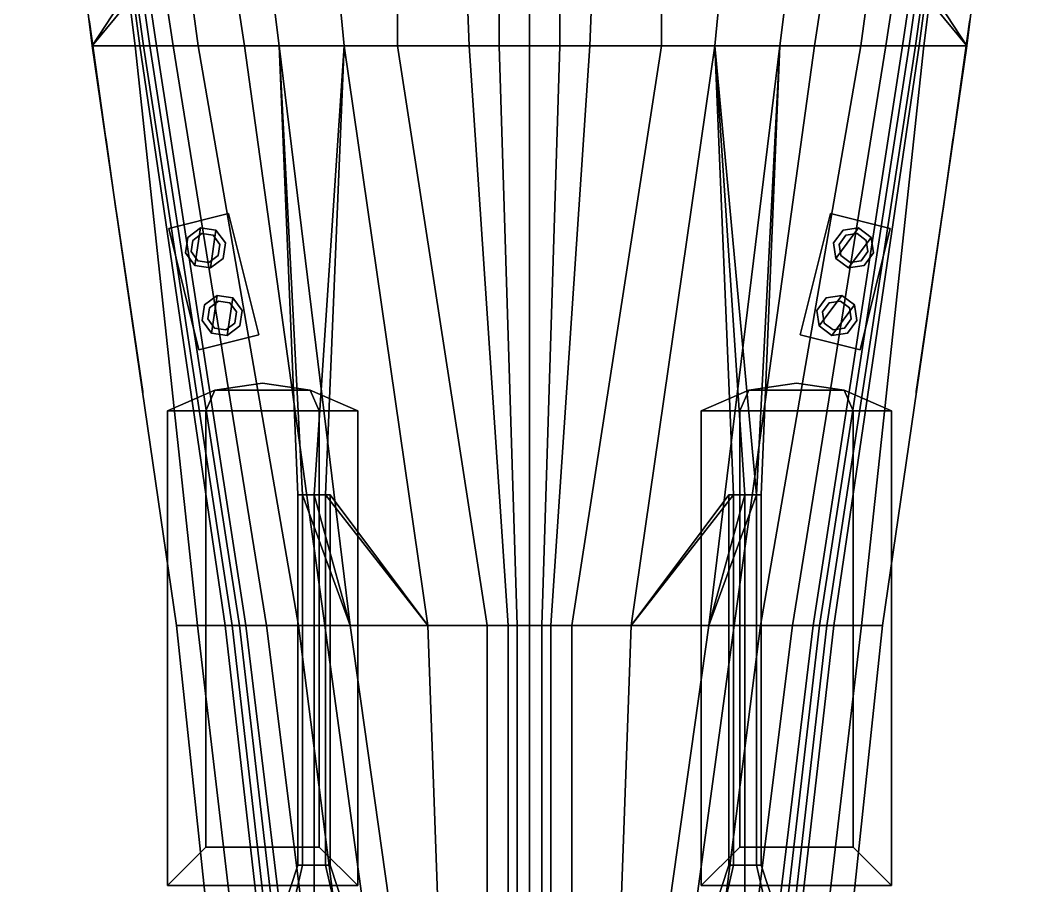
# Model space of a CAD drawing. Header units: millimetres. Extents: x -12 to 12, y -117 to 93.
# Drawn here: x -7.91 to 7.91, y -74.93 to -61.48 of the extents above; entities that cross this region are included whole.
import ezdxf

# ---------------------------------------------------------------- set-up
doc = ezdxf.new("R2010")
doc.units = ezdxf.units.MM
doc.header["$MEASUREMENT"] = 0
for name, color, linetype in [('railings', 6, 'Continuous'), ('supersctucture', 3, 'Continuous'), ('turret', 2, 'Continuous')]:
    doc.layers.add(name, color=color, linetype=linetype)

msp = doc.modelspace()

# ---------------------------------------------------------------- linework, layer by layer
for points in [[(-7.915, -52.89, 4.1), (-7.26, -52.89, 1.34), (-6.13, -61.88, 1.34), (-6.8, -61.88, 4.1)], [(-7.26, -52.89, 0.95), (-7.25, -52.89, 0.7), (-6, -61.88, 0.7), (-6.06, -61.88, 0.95)], [(-7.26, -52.89, 1.34), (-7.26, -52.89, 0.95), (-6.06, -61.88, 0.95), (-6.13, -61.88, 1.34)], [(-7.25, -52.89, 0.7), (-7.19, -52.89, 0.39), (-5.9, -61.88, 0.39), (-6, -61.88, 0.7)], [(-7.19, -52.89, 0.39), (-7.14, -52.89, 0.14), (-5.8, -61.88, 0.14), (-5.9, -61.88, 0.39)], [(-7.14, -52.89, 0.14), (-6.91, -52.89, -0.54), (-5.54, -61.88, -0.54), (-5.8, -61.88, 0.14)], [(-6.91, -52.89, -0.54), (-6.37, -52.89, -1.9), (-5.15, -61.88, -1.38), (-5.54, -61.88, -0.54)], [(-6.37, -52.89, -1.9), (-5.81, -52.89, -2.84), (-4.43, -61.88, -2.53), (-5.15, -61.88, -1.38)], [(-5.81, -52.89, -2.84), (-5.02, -52.89, -3.74), (-3.89, -61.88, -3.21), (-4.43, -61.88, -2.53)], [(-5.02, -52.89, -3.74), (-3.75, -52.89, -5.6), (-2.88, -61.88, -4.04), (-3.89, -61.88, -3.21)], [(-3.75, -52.89, -5.6), (-2.05, -52.89, -5.68), (-2.05, -61.88, -4.46), (-2.88, -61.88, -4.04)], [(-2.05, -52.89, -5.68), (-1.29, -52.89, -6.05), (-0.94, -61.88, -5.42), (-2.05, -61.88, -4.46)], [(-1.29, -52.89, -6.05), (-0.47, -52.89, -6.68), (-0.47, -61.88, -6.06), (-0.94, -61.88, -5.42)], [(0, -61.88, -7.11), (-0.47, -61.88, -6.06), (-0.47, -52.89, -6.68), (0, -52.89, -7.11)], [(0, -52.89, -7.11), (0.47, -52.89, -6.68), (0.47, -61.88, -6.06), (0, -61.88, -7.11)], [(0.94, -61.88, -5.42), (0.47, -61.88, -6.06), (0.47, -52.89, -6.68), (1.29, -52.89, -6.05)], [(2.05, -61.88, -4.46), (0.94, -61.88, -5.42), (1.29, -52.89, -6.05), (2.05, -52.89, -5.68)], [(2.88, -61.88, -4.04), (2.05, -61.88, -4.46), (2.05, -52.89, -5.68), (3.75, -52.89, -5.6)], [(3.89, -61.88, -3.21), (2.88, -61.88, -4.04), (3.75, -52.89, -5.6), (5.02, -52.89, -3.74)], [(4.43, -61.88, -2.53), (3.89, -61.88, -3.21), (5.02, -52.89, -3.74), (5.81, -52.89, -2.84)], [(5.15, -61.88, -1.38), (4.43, -61.88, -2.53), (5.81, -52.89, -2.84), (6.37, -52.89, -1.9)], [(5.54, -61.88, -0.54), (5.15, -61.88, -1.38), (6.37, -52.89, -1.9), (6.91, -52.89, -0.54)], [(5.8, -61.88, 0.14), (5.54, -61.88, -0.54), (6.91, -52.89, -0.54), (7.14, -52.89, 0.14)], [(5.9, -61.88, 0.39), (5.8, -61.88, 0.14), (7.14, -52.89, 0.14), (7.19, -52.89, 0.39)], [(6, -61.88, 0.7), (5.9, -61.88, 0.39), (7.19, -52.89, 0.39), (7.25, -52.89, 0.7)], [(6.06, -61.88, 0.95), (6, -61.88, 0.7), (7.25, -52.89, 0.7), (7.26, -52.89, 0.95)], [(6.13, -61.88, 1.34), (6.06, -61.88, 0.95), (7.26, -52.89, 0.95), (7.26, -52.89, 1.34)], [(6.8, -61.88, 4.1), (6.13, -61.88, 1.34), (7.26, -52.89, 1.34), (7.915, -52.89, 4.1)], [(-6.8, -61.88, 4.1), (-6.13, -61.88, 1.34), (-5.16, -70.89, 2.25), (-5.49, -70.89, 4.2)], [(-6.13, -61.88, 1.34), (-6.06, -61.88, 0.95), (-4.73, -70.89, 0.95), (-5.16, -70.89, 2.25)], [(-6.06, -61.88, 0.95), (-6, -61.88, 0.7), (-4.62, -70.89, 0.7), (-4.73, -70.89, 0.95)], [(-6, -61.88, 0.7), (-5.9, -61.88, 0.39), (-4.51, -70.89, 0.39), (-4.62, -70.89, 0.7)], [(-5.9, -61.88, 0.39), (-5.8, -61.88, 0.14), (-4.41, -70.89, 0.14), (-4.51, -70.89, 0.39)], [(-5.8, -61.88, 0.14), (-5.54, -61.88, -0.54), (-4.09, -70.89, -0.54), (-4.41, -70.89, 0.14)], [(-5.54, -61.88, -0.54), (-5.15, -61.88, -1.38), (-3.59, -70.89, -1.38), (-4.09, -70.89, -0.54)], [(-5.15, -61.88, -1.38), (-4.43, -61.88, -2.53), (-3.18, -70.89, -2.03), (-3.59, -70.89, -1.38)], [(-4.43, -61.88, -2.53), (-3.89, -61.88, -3.21), (-2.79, -70.89, -2.5), (-3.18, -70.89, -2.03)], [(-3.89, -61.88, -3.21), (-3.527, -68.86, -3.38), (-2.79, -70.89, -2.5)], [(-3.89, -61.88, -3.21), (-3.6, -68.86, -3.56), (-3.527, -68.86, -3.38)], [(-3.89, -61.88, -3.21), (-3.527, -68.86, -3.74), (-3.6, -68.86, -3.56)], [(-3.89, -61.88, -3.21), (-2.88, -61.88, -4.04), (-3.35, -68.86, -3.81), (-3.527, -68.86, -3.74)], [(-2.88, -61.88, -4.04), (-3.173, -68.86, -3.74), (-3.35, -68.86, -3.81)], [(-2.88, -61.88, -4.04), (-2.88, -61.88, -4.04), (-1.58, -70.89, -3.68), (-3.173, -68.86, -3.74)], [(-2.88, -61.88, -4.04), (-2.05, -61.88, -4.46), (-0.66, -70.89, -4.24), (-1.58, -70.89, -3.68)], [(-2.05, -61.88, -4.46), (-0.94, -61.88, -5.42), (-0.33, -70.89, -4.6), (-0.66, -70.89, -4.24)], [(-0.94, -61.88, -5.42), (-0.47, -61.88, -6.06), (-0.19, -70.89, -5.23), (-0.33, -70.89, -4.6)], [(0, -70.89, -7.11), (-0.19, -70.89, -5.23), (-0.47, -61.88, -6.06), (0, -61.88, -7.11)], [(0, -61.88, -7.11), (0.47, -61.88, -6.06), (0.19, -70.89, -5.23), (0, -70.89, -7.11)], [(0.33, -70.89, -4.6), (0.19, -70.89, -5.23), (0.47, -61.88, -6.06), (0.94, -61.88, -5.42)], [(0.66, -70.89, -4.24), (0.33, -70.89, -4.6), (0.94, -61.88, -5.42), (2.05, -61.88, -4.46)], [(1.58, -70.89, -3.68), (0.66, -70.89, -4.24), (2.05, -61.88, -4.46), (2.88, -61.88, -4.04)], [(3.173, -68.86, -3.74), (1.58, -70.89, -3.68), (2.88, -61.88, -4.04)], [(3.18, -70.89, -2.03), (2.79, -70.89, -2.5), (3.89, -61.88, -3.21), (4.43, -61.88, -2.53)], [(2.79, -70.89, -2.5), (3.527, -68.86, -3.38), (3.89, -61.88, -3.21)], [(3.6, -68.86, -3.56), (3.527, -68.86, -3.74), (2.88, -61.88, -4.04), (3.89, -61.88, -3.21)], [(3.527, -68.86, -3.74), (3.35, -68.86, -3.81), (2.88, -61.88, -4.04)], [(3.35, -68.86, -3.81), (3.173, -68.86, -3.74), (2.88, -61.88, -4.04)], [(3.59, -70.89, -1.38), (3.18, -70.89, -2.03), (4.43, -61.88, -2.53), (5.15, -61.88, -1.38)], [(3.527, -68.86, -3.38), (3.6, -68.86, -3.56), (3.89, -61.88, -3.21)], [(4.09, -70.89, -0.54), (3.59, -70.89, -1.38), (5.15, -61.88, -1.38), (5.54, -61.88, -0.54)], [(4.41, -70.89, 0.14), (4.09, -70.89, -0.54), (5.54, -61.88, -0.54), (5.8, -61.88, 0.14)], [(4.51, -70.89, 0.39), (4.41, -70.89, 0.14), (5.8, -61.88, 0.14), (5.9, -61.88, 0.39)], [(4.62, -70.89, 0.7), (4.51, -70.89, 0.39), (5.9, -61.88, 0.39), (6, -61.88, 0.7)], [(4.73, -70.89, 0.95), (4.62, -70.89, 0.7), (6, -61.88, 0.7), (6.06, -61.88, 0.95)], [(5.16, -70.89, 2.25), (4.73, -70.89, 0.95), (6.06, -61.88, 0.95), (6.13, -61.88, 1.34)], [(5.49, -70.89, 4.2), (5.16, -70.89, 2.25), (6.13, -61.88, 1.34), (6.8, -61.88, 4.1)], [(-4.208, -66.371, 4.25), (-4.677, -64.488, 4.25), (-5.608, -64.72, 4.25), (-5.139, -66.603, 4.25)], [(-4.677, -64.488, 4.25), (-4.677, -64.488, 4.15), (-5.608, -64.72, 4.15), (-5.608, -64.72, 4.25)], [(-4.208, -66.371, 4.15), (-4.677, -64.488, 4.15), (-4.677, -64.488, 4.25), (-4.208, -66.371, 4.25)], [(5.139, -66.603, 4.25), (5.608, -64.72, 4.25), (4.677, -64.488, 4.25), (4.208, -66.371, 4.25)], [(4.677, -64.488, 4.25), (4.677, -64.488, 4.15), (4.208, -66.371, 4.15), (4.208, -66.371, 4.25)], [(5.608, -64.72, 4.25), (5.608, -64.72, 4.15), (4.677, -64.488, 4.15), (4.677, -64.488, 4.25)], [(-5.608, -64.72, 4.25), (-5.608, -64.72, 4.15), (-5.139, -66.603, 4.15), (-5.139, -66.603, 4.25)], [(-5.313, -64.857, 4.83), (-5.349, -65.099, 4.83), (-5.204, -65.296, 4.83), (-5.116, -64.711, 4.83)], [(-5.116, -64.711, 4.73), (-5.313, -64.857, 4.73), (-5.313, -64.857, 4.83), (-5.116, -64.711, 4.83)], [(-5.116, -64.711, 4.83), (-5.204, -65.296, 4.83), (-4.961, -65.332, 4.83), (-4.874, -64.747, 4.83)], [(-4.874, -64.747, 4.73), (-5.116, -64.711, 4.73), (-5.116, -64.711, 4.83), (-4.874, -64.747, 4.83)], [(4.874, -64.747, 4.83), (4.728, -64.944, 4.83), (4.764, -65.186, 4.83), (5.116, -64.711, 4.83)], [(5.116, -64.711, 4.83), (4.764, -65.186, 4.83), (4.961, -65.332, 4.83), (5.313, -64.857, 4.83)], [(5.116, -64.711, 4.73), (4.874, -64.747, 4.73), (4.874, -64.747, 4.83), (5.116, -64.711, 4.83)], [(5.313, -64.857, 4.73), (5.116, -64.711, 4.73), (5.116, -64.711, 4.83), (5.313, -64.857, 4.83)], [(5.139, -66.603, 4.15), (5.608, -64.72, 4.15), (5.608, -64.72, 4.25), (5.139, -66.603, 4.25)], [(-5.313, -64.857, 4.73), (-5.349, -65.099, 4.73), (-5.349, -65.099, 4.83), (-5.313, -64.857, 4.83)], [(-5.094, -64.798, 4.25), (-5.236, -64.903, 4.25), (-5.236, -64.903, 4.73), (-5.094, -64.798, 4.73)], [(-4.92, -64.824, 4.25), (-5.094, -64.798, 4.25), (-5.094, -64.798, 4.73), (-4.92, -64.824, 4.73)], [(-4.874, -64.747, 4.83), (-4.961, -65.332, 4.83), (-4.764, -65.186, 4.83), (-4.728, -64.944, 4.83)], [(-4.816, -64.966, 4.25), (-4.92, -64.824, 4.25), (-4.92, -64.824, 4.73), (-4.816, -64.966, 4.73)], [(-4.728, -64.944, 4.73), (-4.874, -64.747, 4.73), (-4.874, -64.747, 4.83), (-4.728, -64.944, 4.83)], [(4.874, -64.747, 4.73), (4.728, -64.944, 4.73), (4.728, -64.944, 4.83), (4.874, -64.747, 4.83)], [(4.92, -64.824, 4.25), (4.816, -64.966, 4.25), (4.816, -64.966, 4.73), (4.92, -64.824, 4.73)], [(5.094, -64.798, 4.25), (4.92, -64.824, 4.25), (4.92, -64.824, 4.73), (5.094, -64.798, 4.73)], [(5.313, -64.857, 4.83), (4.961, -65.332, 4.83), (5.204, -65.296, 4.83), (5.349, -65.099, 4.83)], [(5.236, -64.903, 4.25), (5.094, -64.798, 4.25), (5.094, -64.798, 4.73), (5.236, -64.903, 4.73)], [(5.349, -65.099, 4.73), (5.313, -64.857, 4.73), (5.313, -64.857, 4.83), (5.349, -65.099, 4.83)], [(-5.236, -64.903, 4.25), (-5.262, -65.077, 4.25), (-5.262, -65.077, 4.73), (-5.236, -64.903, 4.73)], [(-4.842, -65.14, 4.25), (-4.816, -64.966, 4.25), (-4.816, -64.966, 4.73), (-4.842, -65.14, 4.73)], [(-4.764, -65.186, 4.73), (-4.728, -64.944, 4.73), (-4.728, -64.944, 4.83), (-4.764, -65.186, 4.83)], [(4.728, -64.944, 4.73), (4.764, -65.186, 4.73), (4.764, -65.186, 4.83), (4.728, -64.944, 4.83)], [(4.816, -64.966, 4.25), (4.842, -65.14, 4.25), (4.842, -65.14, 4.73), (4.816, -64.966, 4.73)], [(5.262, -65.077, 4.25), (5.236, -64.903, 4.25), (5.236, -64.903, 4.73), (5.262, -65.077, 4.73)], [(-5.349, -65.099, 4.73), (-5.204, -65.296, 4.73), (-5.204, -65.296, 4.83), (-5.349, -65.099, 4.83)], [(-5.262, -65.077, 4.25), (-5.157, -65.219, 4.25), (-5.157, -65.219, 4.73), (-5.262, -65.077, 4.73)], [(-4.983, -65.245, 4.25), (-4.842, -65.14, 4.25), (-4.842, -65.14, 4.73), (-4.983, -65.245, 4.73)], [(-4.961, -65.332, 4.73), (-4.764, -65.186, 4.73), (-4.764, -65.186, 4.83), (-4.961, -65.332, 4.83)], [(4.764, -65.186, 4.73), (4.961, -65.332, 4.73), (4.961, -65.332, 4.83), (4.764, -65.186, 4.83)], [(4.842, -65.14, 4.25), (4.983, -65.245, 4.25), (4.983, -65.245, 4.73), (4.842, -65.14, 4.73)], [(5.157, -65.219, 4.25), (5.262, -65.077, 4.25), (5.262, -65.077, 4.73), (5.157, -65.219, 4.73)], [(5.204, -65.296, 4.73), (5.349, -65.099, 4.73), (5.349, -65.099, 4.83), (5.204, -65.296, 4.83)], [(-5.204, -65.296, 4.73), (-4.961, -65.332, 4.73), (-4.961, -65.332, 4.83), (-5.204, -65.296, 4.83)], [(-5.157, -65.219, 4.25), (-4.983, -65.245, 4.25), (-4.983, -65.245, 4.73), (-5.157, -65.219, 4.73)], [(4.961, -65.332, 4.73), (5.204, -65.296, 4.73), (5.204, -65.296, 4.83), (4.961, -65.332, 4.83)], [(4.983, -65.245, 4.25), (5.157, -65.219, 4.25), (5.157, -65.219, 4.73), (4.983, -65.245, 4.73)], [(-5.052, -65.905, 4.83), (-5.088, -66.147, 4.83), (-4.942, -66.344, 4.83), (-4.855, -65.759, 4.83)], [(-4.855, -65.759, 4.73), (-5.052, -65.905, 4.73), (-5.052, -65.905, 4.83), (-4.855, -65.759, 4.83)], [(-4.833, -65.846, 4.25), (-4.975, -65.951, 4.25), (-4.975, -65.951, 4.73), (-4.833, -65.846, 4.73)], [(-4.855, -65.759, 4.83), (-4.942, -66.344, 4.83), (-4.7, -66.38, 4.83), (-4.613, -65.795, 4.83)], [(-4.613, -65.795, 4.73), (-4.855, -65.759, 4.73), (-4.855, -65.759, 4.83), (-4.613, -65.795, 4.83)], [(-4.659, -65.872, 4.25), (-4.833, -65.846, 4.25), (-4.833, -65.846, 4.73), (-4.659, -65.872, 4.73)], [(-4.613, -65.795, 4.83), (-4.7, -66.38, 4.83), (-4.503, -66.234, 4.83), (-4.467, -65.992, 4.83)], [(-4.467, -65.992, 4.73), (-4.613, -65.795, 4.73), (-4.613, -65.795, 4.83), (-4.467, -65.992, 4.83)], [(4.613, -65.795, 4.83), (4.467, -65.992, 4.83), (4.503, -66.234, 4.83), (4.855, -65.759, 4.83)], [(4.613, -65.795, 4.73), (4.467, -65.992, 4.73), (4.467, -65.992, 4.83), (4.613, -65.795, 4.83)], [(4.855, -65.759, 4.83), (4.503, -66.234, 4.83), (4.7, -66.38, 4.83), (5.052, -65.905, 4.83)], [(4.855, -65.759, 4.73), (4.613, -65.795, 4.73), (4.613, -65.795, 4.83), (4.855, -65.759, 4.83)], [(4.833, -65.846, 4.25), (4.659, -65.872, 4.25), (4.659, -65.872, 4.73), (4.833, -65.846, 4.73)], [(4.975, -65.951, 4.25), (4.833, -65.846, 4.25), (4.833, -65.846, 4.73), (4.975, -65.951, 4.73)], [(5.052, -65.905, 4.73), (4.855, -65.759, 4.73), (4.855, -65.759, 4.83), (5.052, -65.905, 4.83)], [(-5.052, -65.905, 4.73), (-5.088, -66.147, 4.73), (-5.088, -66.147, 4.83), (-5.052, -65.905, 4.83)], [(-4.975, -65.951, 4.25), (-5.001, -66.125, 4.25), (-5.001, -66.125, 4.73), (-4.975, -65.951, 4.73)], [(-4.554, -66.014, 4.25), (-4.659, -65.872, 4.25), (-4.659, -65.872, 4.73), (-4.554, -66.014, 4.73)], [(-4.503, -66.234, 4.73), (-4.467, -65.992, 4.73), (-4.467, -65.992, 4.83), (-4.503, -66.234, 4.83)], [(4.467, -65.992, 4.73), (4.503, -66.234, 4.73), (4.503, -66.234, 4.83), (4.467, -65.992, 4.83)], [(4.659, -65.872, 4.25), (4.554, -66.014, 4.25), (4.554, -66.014, 4.73), (4.659, -65.872, 4.73)], [(5.052, -65.905, 4.83), (4.7, -66.38, 4.83), (4.942, -66.344, 4.83), (5.088, -66.147, 4.83)], [(5.001, -66.125, 4.25), (4.975, -65.951, 4.25), (4.975, -65.951, 4.73), (5.001, -66.125, 4.73)], [(5.088, -66.147, 4.73), (5.052, -65.905, 4.73), (5.052, -65.905, 4.83), (5.088, -66.147, 4.83)], [(-5.088, -66.147, 4.73), (-4.942, -66.344, 4.73), (-4.942, -66.344, 4.83), (-5.088, -66.147, 4.83)], [(-5.001, -66.125, 4.25), (-4.896, -66.267, 4.25), (-4.896, -66.267, 4.73), (-5.001, -66.125, 4.73)], [(-4.58, -66.188, 4.25), (-4.554, -66.014, 4.25), (-4.554, -66.014, 4.73), (-4.58, -66.188, 4.73)], [(4.554, -66.014, 4.25), (4.58, -66.188, 4.25), (4.58, -66.188, 4.73), (4.554, -66.014, 4.73)], [(4.896, -66.267, 4.25), (5.001, -66.125, 4.25), (5.001, -66.125, 4.73), (4.896, -66.267, 4.73)], [(4.942, -66.344, 4.73), (5.088, -66.147, 4.73), (5.088, -66.147, 4.83), (4.942, -66.344, 4.83)], [(-4.896, -66.267, 4.25), (-4.722, -66.293, 4.25), (-4.722, -66.293, 4.73), (-4.896, -66.267, 4.73)], [(-4.722, -66.293, 4.25), (-4.58, -66.188, 4.25), (-4.58, -66.188, 4.73), (-4.722, -66.293, 4.73)], [(-4.7, -66.38, 4.73), (-4.503, -66.234, 4.73), (-4.503, -66.234, 4.83), (-4.7, -66.38, 4.83)], [(4.503, -66.234, 4.73), (4.7, -66.38, 4.73), (4.7, -66.38, 4.83), (4.503, -66.234, 4.83)], [(4.58, -66.188, 4.25), (4.722, -66.293, 4.25), (4.722, -66.293, 4.73), (4.58, -66.188, 4.73)], [(4.722, -66.293, 4.25), (4.896, -66.267, 4.25), (4.896, -66.267, 4.73), (4.722, -66.293, 4.73)], [(-5.139, -66.603, 4.25), (-5.139, -66.603, 4.15), (-4.208, -66.371, 4.15), (-4.208, -66.371, 4.25)], [(-4.942, -66.344, 4.73), (-4.7, -66.38, 4.73), (-4.7, -66.38, 4.83), (-4.942, -66.344, 4.83)], [(4.208, -66.371, 4.25), (4.208, -66.371, 4.15), (5.139, -66.603, 4.15), (5.139, -66.603, 4.25)], [(4.7, -66.38, 4.73), (4.942, -66.344, 4.73), (4.942, -66.344, 4.83), (4.7, -66.38, 4.83)], [(-3.527, -68.86, -3.38), (-3.6, -68.86, -3.56), (-3.6, -74.61, -3.78), (-3.527, -74.61, -3.603)], [(-3.6, -68.86, -3.56), (-3.527, -68.86, -3.74), (-3.527, -74.61, -3.957), (-3.6, -74.61, -3.78)], [(-3.35, -68.86, -3.31), (-3.527, -68.86, -3.38), (-3.527, -74.61, -3.603), (-3.35, -74.61, -3.53)], [(-3.527, -68.86, -3.74), (-3.35, -68.86, -3.81), (-3.35, -74.61, -4.03), (-3.527, -74.61, -3.957)], [(-3.527, -68.86, -3.38), (-3.35, -68.86, -3.31), (-2.79, -70.89, -2.5)], [(-3.173, -68.86, -3.38), (-3.35, -68.86, -3.31), (-3.35, -74.61, -3.53), (-3.173, -74.61, -3.603)], [(-3.35, -68.86, -3.81), (-3.173, -68.86, -3.74), (-3.173, -74.61, -3.957), (-3.35, -74.61, -4.03)], [(-3.35, -68.86, -3.31), (-3.173, -68.86, -3.38), (-1.58, -70.89, -3.68), (-2.79, -70.89, -2.5)], [(-3.1, -68.86, -3.56), (-3.173, -68.86, -3.38), (-3.173, -74.61, -3.603), (-3.1, -74.61, -3.78)], [(-3.173, -68.86, -3.74), (-3.1, -68.86, -3.56), (-3.1, -74.61, -3.78), (-3.173, -74.61, -3.957)], [(-3.173, -68.86, -3.38), (-3.1, -68.86, -3.56), (-1.58, -70.89, -3.68)], [(-3.1, -68.86, -3.56), (-3.173, -68.86, -3.74), (-1.58, -70.89, -3.68)], [(2.79, -70.89, -2.5), (1.58, -70.89, -3.68), (3.173, -68.86, -3.38), (3.35, -68.86, -3.31)], [(3.1, -68.86, -3.56), (1.58, -70.89, -3.68), (3.173, -68.86, -3.74)], [(3.173, -68.86, -3.38), (1.58, -70.89, -3.68), (3.1, -68.86, -3.56)], [(3.527, -68.86, -3.38), (2.79, -70.89, -2.5), (3.35, -68.86, -3.31)], [(3.173, -68.86, -3.38), (3.1, -68.86, -3.56), (3.1, -74.61, -3.78), (3.173, -74.61, -3.603)], [(3.1, -68.86, -3.56), (3.173, -68.86, -3.74), (3.173, -74.61, -3.957), (3.1, -74.61, -3.78)], [(3.35, -68.86, -3.31), (3.173, -68.86, -3.38), (3.173, -74.61, -3.603), (3.35, -74.61, -3.53)], [(3.173, -68.86, -3.74), (3.35, -68.86, -3.81), (3.35, -74.61, -4.03), (3.173, -74.61, -3.957)], [(3.527, -68.86, -3.38), (3.35, -68.86, -3.31), (3.35, -74.61, -3.53), (3.527, -74.61, -3.603)], [(3.35, -68.86, -3.81), (3.527, -68.86, -3.74), (3.527, -74.61, -3.957), (3.35, -74.61, -4.03)], [(3.6, -68.86, -3.56), (3.527, -68.86, -3.38), (3.527, -74.61, -3.603), (3.6, -74.61, -3.78)], [(3.527, -68.86, -3.74), (3.6, -68.86, -3.56), (3.6, -74.61, -3.78), (3.527, -74.61, -3.957)], [(-5.49, -70.89, 4.2), (-5.16, -70.89, 2.25), (-4.43, -77.1, 2.25), (-4.83, -77.1, 4.25)], [(-5.16, -70.89, 2.25), (-4.73, -70.89, 0.95), (-4.02, -77.1, 0.95), (-4.43, -77.1, 2.25)], [(-4.73, -70.89, 0.95), (-4.62, -70.89, 0.7), (-3.91, -77.1, 0.7), (-4.02, -77.1, 0.95)], [(-4.62, -70.89, 0.7), (-4.51, -70.89, 0.39), (-3.79, -77.1, 0.39), (-3.91, -77.1, 0.7)], [(-4.51, -70.89, 0.39), (-4.41, -70.89, 0.14), (-3.66, -77.1, 0.14), (-3.79, -77.1, 0.39)], [(-4.41, -70.89, 0.14), (-4.09, -70.89, -0.54), (-3.31, -77.1, -0.54), (-3.66, -77.1, 0.14)], [(-4.09, -70.89, -0.54), (-3.59, -70.89, -1.38), (-2.8, -77.1, -1.38), (-3.31, -77.1, -0.54)], [(-3.59, -70.89, -1.38), (-3.18, -70.89, -2.03), (-2.33, -77.1, -2.03), (-2.8, -77.1, -1.38)], [(-3.18, -70.89, -2.03), (-2.79, -70.89, -2.5), (-1.91, -77.1, -2.5), (-2.33, -77.1, -2.03)], [(-2.79, -70.89, -2.5), (-1.58, -70.89, -3.68), (-1.36, -77.1, -3.06), (-1.91, -77.1, -2.5)], [(-1.58, -70.89, -3.68), (-0.66, -70.89, -4.24), (-0.66, -77.1, -3.62), (-1.36, -77.1, -3.06)], [(-0.66, -70.89, -4.24), (-0.33, -70.89, -4.6), (-0.33, -77.1, -3.84), (-0.66, -77.1, -3.62)], [(-0.33, -70.89, -4.6), (-0.19, -70.89, -5.23), (-0.19, -77.1, -3.93), (-0.33, -77.1, -3.84)], [(0, -77.1, -3.99), (-0.19, -77.1, -3.93), (-0.19, -70.89, -5.23), (0, -70.89, -7.11)], [(0, -70.89, -7.11), (0.19, -70.89, -5.23), (0.19, -77.1, -3.93), (0, -77.1, -3.99)], [(0.33, -77.1, -3.84), (0.19, -77.1, -3.93), (0.19, -70.89, -5.23), (0.33, -70.89, -4.6)], [(0.66, -77.1, -3.62), (0.33, -77.1, -3.84), (0.33, -70.89, -4.6), (0.66, -70.89, -4.24)], [(1.36, -77.1, -3.06), (0.66, -77.1, -3.62), (0.66, -70.89, -4.24), (1.58, -70.89, -3.68)], [(1.91, -77.1, -2.5), (1.36, -77.1, -3.06), (1.58, -70.89, -3.68), (2.79, -70.89, -2.5)], [(2.33, -77.1, -2.03), (1.91, -77.1, -2.5), (2.79, -70.89, -2.5), (3.18, -70.89, -2.03)], [(2.8, -77.1, -1.38), (2.33, -77.1, -2.03), (3.18, -70.89, -2.03), (3.59, -70.89, -1.38)], [(3.31, -77.1, -0.54), (2.8, -77.1, -1.38), (3.59, -70.89, -1.38), (4.09, -70.89, -0.54)], [(3.66, -77.1, 0.14), (3.31, -77.1, -0.54), (4.09, -70.89, -0.54), (4.41, -70.89, 0.14)], [(3.79, -77.1, 0.39), (3.66, -77.1, 0.14), (4.41, -70.89, 0.14), (4.51, -70.89, 0.39)], [(3.91, -77.1, 0.7), (3.79, -77.1, 0.39), (4.51, -70.89, 0.39), (4.62, -70.89, 0.7)], [(4.02, -77.1, 0.95), (3.91, -77.1, 0.7), (4.62, -70.89, 0.7), (4.73, -70.89, 0.95)], [(4.43, -77.1, 2.25), (4.02, -77.1, 0.95), (4.73, -70.89, 0.95), (5.16, -70.89, 2.25)], [(4.83, -77.1, 4.25), (4.43, -77.1, 2.25), (5.16, -70.89, 2.25), (5.49, -70.89, 4.2)], [(-3.527, -74.61, -3.603), (-3.6, -74.61, -3.78), (-3.95, -75.67, -3.78), (-3.774, -75.67, -3.356)], [(-3.6, -74.61, -3.78), (-3.527, -74.61, -3.957), (-3.774, -75.67, -4.204), (-3.95, -75.67, -3.78)], [(-3.35, -74.61, -3.53), (-3.527, -74.61, -3.603), (-3.774, -75.67, -3.356), (-3.35, -75.67, -3.18)], [(-3.527, -74.61, -3.957), (-3.35, -74.61, -4.03), (-3.35, -75.67, -4.38), (-3.774, -75.67, -4.204)], [(-3.173, -74.61, -3.603), (-3.35, -74.61, -3.53), (-3.35, -75.67, -3.18), (-2.926, -75.67, -3.356)], [(-3.35, -74.61, -4.03), (-3.173, -74.61, -3.957), (-2.926, -75.67, -4.204), (-3.35, -75.67, -4.38)], [(-3.1, -74.61, -3.78), (-3.173, -74.61, -3.603), (-2.926, -75.67, -3.356), (-2.75, -75.67, -3.78)], [(-3.173, -74.61, -3.957), (-3.1, -74.61, -3.78), (-2.75, -75.67, -3.78), (-2.926, -75.67, -4.204)], [(3.173, -74.61, -3.603), (3.1, -74.61, -3.78), (2.75, -75.67, -3.78), (2.926, -75.67, -3.356)], [(3.1, -74.61, -3.78), (3.173, -74.61, -3.957), (2.926, -75.67, -4.204), (2.75, -75.67, -3.78)], [(3.35, -74.61, -3.53), (3.173, -74.61, -3.603), (2.926, -75.67, -3.356), (3.35, -75.67, -3.18)], [(3.173, -74.61, -3.957), (3.35, -74.61, -4.03), (3.35, -75.67, -4.38), (2.926, -75.67, -4.204)], [(3.527, -74.61, -3.603), (3.35, -74.61, -3.53), (3.35, -75.67, -3.18), (3.774, -75.67, -3.356)], [(3.35, -74.61, -4.03), (3.527, -74.61, -3.957), (3.774, -75.67, -4.204), (3.35, -75.67, -4.38)], [(3.6, -74.61, -3.78), (3.527, -74.61, -3.603), (3.774, -75.67, -3.356), (3.95, -75.67, -3.78)], [(3.527, -74.61, -3.957), (3.6, -74.61, -3.78), (3.95, -75.67, -3.78), (3.774, -75.67, -4.204)]]:
    msp.add_3dface(points)
at = {"layer": 'railings'}
for points in [[(-6.84, -61.51, 4.1), (-6.85, -61.46, 4.1), (-6.85, -61.46, 5.28), (-6.84, -61.51, 5.28)], [(-6.84, -61.51, 5.28), (-6.85, -61.46, 5.28), (-6.85, -61.46, 4.1), (-6.84, -61.51, 4.1)], [(-6.84, -61.51, 5.23), (-6.84, -61.51, 5.28), (-6.59, -63.29, 5.29), (-6.59, -63.29, 5.24)], [(-6.59, -63.29, 5.24), (-6.59, -63.29, 5.29), (-6.84, -61.51, 5.28), (-6.84, -61.51, 5.23)], [(-6.59, -63.29, 4.72), (-6.59, -63.29, 4.77), (-6.84, -61.51, 4.76), (-6.84, -61.51, 4.71)], [(-6.84, -61.51, 4.71), (-6.84, -61.51, 4.76), (-6.59, -63.29, 4.77), (-6.59, -63.29, 4.72)], [(6.84, -61.51, 4.71), (6.84, -61.51, 4.76), (6.59, -63.29, 4.77), (6.59, -63.29, 4.72)], [(6.59, -63.29, 4.72), (6.59, -63.29, 4.77), (6.84, -61.51, 4.76), (6.84, -61.51, 4.71)], [(6.59, -63.29, 5.24), (6.59, -63.29, 5.29), (6.84, -61.51, 5.28), (6.84, -61.51, 5.23)], [(6.84, -61.51, 5.23), (6.84, -61.51, 5.28), (6.59, -63.29, 5.29), (6.59, -63.29, 5.24)], [(6.84, -61.51, 5.28), (6.85, -61.46, 5.28), (6.85, -61.46, 4.1), (6.84, -61.51, 4.1)], [(6.84, -61.51, 4.1), (6.85, -61.46, 4.1), (6.85, -61.46, 5.28), (6.84, -61.51, 5.28)], [(-6.58, -63.34, 4.11), (-6.59, -63.29, 4.11), (-6.59, -63.29, 5.29), (-6.58, -63.34, 5.29)], [(-6.58, -63.34, 5.29), (-6.59, -63.29, 5.29), (-6.59, -63.29, 4.11), (-6.58, -63.34, 4.11)], [(6.58, -63.34, 5.29), (6.59, -63.29, 5.29), (6.59, -63.29, 4.11), (6.58, -63.34, 4.11)], [(6.58, -63.34, 4.11), (6.59, -63.29, 4.11), (6.59, -63.29, 5.29), (6.58, -63.34, 5.29)], [(-6.58, -63.34, 5.24), (-6.58, -63.34, 5.29), (-6.43, -64.42, 5.3), (-6.43, -64.42, 5.25)], [(-6.43, -64.42, 5.25), (-6.43, -64.42, 5.3), (-6.58, -63.34, 5.29), (-6.58, -63.34, 5.24)], [(-6.43, -64.42, 4.73), (-6.43, -64.42, 4.78), (-6.58, -63.34, 4.77), (-6.58, -63.34, 4.72)], [(-6.58, -63.34, 4.72), (-6.58, -63.34, 4.77), (-6.43, -64.42, 4.78), (-6.43, -64.42, 4.73)], [(6.58, -63.34, 4.72), (6.58, -63.34, 4.77), (6.43, -64.42, 4.78), (6.43, -64.42, 4.73)], [(6.43, -64.42, 4.73), (6.43, -64.42, 4.78), (6.58, -63.34, 4.77), (6.58, -63.34, 4.72)], [(6.43, -64.42, 5.25), (6.43, -64.42, 5.3), (6.58, -63.34, 5.29), (6.58, -63.34, 5.24)], [(6.58, -63.34, 5.24), (6.58, -63.34, 5.29), (6.43, -64.42, 5.3), (6.43, -64.42, 5.25)], [(-6.42, -64.47, 5.3), (-6.43, -64.42, 5.3), (-6.43, -64.42, 4.12), (-6.42, -64.47, 4.12)], [(-6.42, -64.47, 4.12), (-6.43, -64.42, 4.12), (-6.43, -64.42, 5.3), (-6.42, -64.47, 5.3)], [(6.42, -64.47, 4.12), (6.43, -64.42, 4.12), (6.43, -64.42, 5.3), (6.42, -64.47, 5.3)], [(6.42, -64.47, 5.3), (6.43, -64.42, 5.3), (6.43, -64.42, 4.12), (6.42, -64.47, 4.12)], [(-6.01, -67.25, 5.28), (-6.01, -67.25, 5.33), (-6.42, -64.47, 5.3), (-6.42, -64.47, 5.25)], [(-6.42, -64.47, 5.25), (-6.42, -64.47, 5.3), (-6.01, -67.25, 5.33), (-6.01, -67.25, 5.28)], [(-6.42, -64.47, 4.73), (-6.42, -64.47, 4.78), (-6.01, -67.25, 4.81), (-6.01, -67.25, 4.76)], [(-6.01, -67.25, 4.76), (-6.01, -67.25, 4.81), (-6.42, -64.47, 4.78), (-6.42, -64.47, 4.73)], [(6.01, -67.25, 4.76), (6.01, -67.25, 4.81), (6.42, -64.47, 4.78), (6.42, -64.47, 4.73)], [(6.42, -64.47, 4.73), (6.42, -64.47, 4.78), (6.01, -67.25, 4.81), (6.01, -67.25, 4.76)], [(6.42, -64.47, 5.25), (6.42, -64.47, 5.3), (6.01, -67.25, 5.33), (6.01, -67.25, 5.28)], [(6.01, -67.25, 5.28), (6.01, -67.25, 5.33), (6.42, -64.47, 5.3), (6.42, -64.47, 5.25)], [(-6.01, -67.3, 4.15), (-6.01, -67.25, 4.15), (-6.01, -67.25, 5.33), (-6.01, -67.3, 5.33)], [(-6.01, -67.3, 5.33), (-6.01, -67.25, 5.33), (-6.01, -67.25, 4.15), (-6.01, -67.3, 4.15)], [(6.01, -67.3, 5.33), (6.01, -67.25, 5.33), (6.01, -67.25, 4.15), (6.01, -67.3, 4.15)], [(6.01, -67.3, 4.15), (6.01, -67.25, 4.15), (6.01, -67.25, 5.33), (6.01, -67.3, 5.33)]]:
    msp.add_3dface(points, dxfattribs=at)
at = {"layer": 'supersctucture'}
for points in [[(-5.54, -54.84, 4.1), (-7.755, -54.18, 4.1), (-6.8, -61.88, 4.1), (-5.13, -59.33, 4.1)], [(6.8, -61.88, 4.1), (7.755, -54.18, 4.1), (5.54, -54.84, 4.1), (5.13, -59.33, 4.1)], [(-5.13, -59.33, 4.1), (-6.8, -61.88, 4.1), (-6.8, -61.88, 4.1), (-4.94, -59.63, 4.1)], [(4.94, -59.63, 4.1), (6.8, -61.88, 4.1), (6.8, -61.88, 4.1), (5.13, -59.33, 4.1)], [(-4.94, -59.63, 4.1), (-6.8, -61.88, 4.1), (6.8, -61.88, 4.1), (4.94, -59.63, 4.1)], [(-6.8, -61.88, 4.1), (-5.49, -70.89, 4.2), (5.49, -70.89, 4.2), (6.8, -61.88, 4.1)], [(-5.49, -70.89, 4.2), (-4.83, -77.1, 4.25), (4.83, -77.1, 4.25), (5.49, -70.89, 4.2)]]:
    msp.add_3dface(points, dxfattribs=at)
at = {"layer": 'turret'}
for points in [[(-3.41, -67.23, 4.31), (-2.67, -67.55, 4.31), (-5.63, -67.55, 4.31), (-4.89, -67.23, 4.31)], [(-4.89, -67.23, 5.48), (-5.63, -67.55, 5.48), (-5.03, -67.55, 5.8), (-4.89, -67.23, 5.69)], [(-4.89, -67.23, 4.31), (-5.63, -67.55, 4.31), (-5.63, -67.55, 5.48), (-4.89, -67.23, 5.48)], [(-4.89, -67.23, 5.69), (-5.03, -67.55, 5.8), (-3.27, -67.55, 5.8), (-3.41, -67.23, 5.69)], [(-4.89, -67.23, 4.31), (-4.15, -67.12, 4.31), (-4.15, -67.12, 4.31), (-3.41, -67.23, 4.31)], [(-3.41, -67.23, 5.69), (-4.15, -67.12, 5.48), (-4.15, -67.12, 5.48), (-4.89, -67.23, 5.69)], [(-4.15, -67.12, 5.48), (-4.15, -67.12, 5.48), (-4.89, -67.23, 5.48), (-4.89, -67.23, 5.69)], [(-4.15, -67.12, 5.48), (-4.15, -67.12, 4.31), (-4.89, -67.23, 4.31), (-4.89, -67.23, 5.48)], [(-3.41, -67.23, 5.48), (-4.15, -67.12, 5.48), (-4.15, -67.12, 5.48), (-3.41, -67.23, 5.69)], [(-3.41, -67.23, 4.31), (-4.15, -67.12, 4.31), (-4.15, -67.12, 5.48), (-3.41, -67.23, 5.48)], [(-3.27, -67.55, 5.8), (-2.67, -67.55, 5.48), (-3.41, -67.23, 5.48), (-3.41, -67.23, 5.69)], [(-2.67, -67.55, 5.48), (-2.67, -67.55, 4.31), (-3.41, -67.23, 4.31), (-3.41, -67.23, 5.48)], [(3.41, -67.23, 4.31), (2.67, -67.55, 4.31), (2.67, -67.55, 5.48), (3.41, -67.23, 5.48)], [(4.89, -67.23, 4.31), (5.63, -67.55, 4.31), (2.67, -67.55, 4.31), (3.41, -67.23, 4.31)], [(3.41, -67.23, 5.48), (2.67, -67.55, 5.48), (3.27, -67.55, 5.8), (3.41, -67.23, 5.69)], [(3.41, -67.23, 5.69), (3.27, -67.55, 5.8), (5.03, -67.55, 5.8), (4.89, -67.23, 5.69)], [(4.15, -67.12, 5.48), (4.15, -67.12, 4.31), (3.41, -67.23, 4.31), (3.41, -67.23, 5.48)], [(3.41, -67.23, 4.31), (4.15, -67.12, 4.31), (4.15, -67.12, 4.31), (4.89, -67.23, 4.31)], [(4.89, -67.23, 5.69), (4.15, -67.12, 5.48), (4.15, -67.12, 5.48), (3.41, -67.23, 5.69)], [(4.15, -67.12, 5.48), (4.15, -67.12, 5.48), (3.41, -67.23, 5.48), (3.41, -67.23, 5.69)], [(4.89, -67.23, 4.31), (4.15, -67.12, 4.31), (4.15, -67.12, 5.48), (4.89, -67.23, 5.48)], [(4.89, -67.23, 5.48), (4.15, -67.12, 5.48), (4.15, -67.12, 5.48), (4.89, -67.23, 5.69)], [(5.63, -67.55, 5.48), (5.63, -67.55, 4.31), (4.89, -67.23, 4.31), (4.89, -67.23, 5.48)], [(5.03, -67.55, 5.8), (5.63, -67.55, 5.48), (4.89, -67.23, 5.48), (4.89, -67.23, 5.69)], [(-5.63, -67.55, 5.48), (-5.63, -67.55, 4.31), (-5.63, -74.93, 4.31), (-5.63, -74.93, 5.48)], [(-5.63, -74.93, 4.31), (-5.63, -67.55, 4.31), (-2.67, -67.55, 4.31), (-2.67, -74.93, 4.31)], [(-5.03, -67.55, 5.8), (-5.63, -67.55, 5.48), (-5.63, -74.93, 5.48), (-5.03, -74.33, 5.77)], [(-3.27, -74.33, 5.77), (-3.27, -67.55, 5.8), (-5.03, -67.55, 5.8), (-5.03, -74.33, 5.77)], [(-2.67, -74.93, 5.48), (-2.67, -67.55, 5.48), (-3.27, -67.55, 5.8), (-3.27, -74.33, 5.77)], [(-2.67, -74.93, 4.31), (-2.67, -67.55, 4.31), (-2.67, -67.55, 5.48), (-2.67, -74.93, 5.48)], [(2.67, -67.55, 5.48), (2.67, -67.55, 4.31), (2.67, -74.93, 4.31), (2.67, -74.93, 5.48)], [(2.67, -74.93, 4.31), (2.67, -67.55, 4.31), (5.63, -67.55, 4.31), (5.63, -74.93, 4.31)], [(3.27, -67.55, 5.8), (2.67, -67.55, 5.48), (2.67, -74.93, 5.48), (3.27, -74.33, 5.77)], [(5.03, -74.33, 5.77), (5.03, -67.55, 5.8), (3.27, -67.55, 5.8), (3.27, -74.33, 5.77)], [(5.63, -74.93, 5.48), (5.63, -67.55, 5.48), (5.03, -67.55, 5.8), (5.03, -74.33, 5.77)], [(5.63, -74.93, 4.31), (5.63, -67.55, 4.31), (5.63, -67.55, 5.48), (5.63, -74.93, 5.48)], [(-5.03, -74.33, 5.77), (-5.63, -74.93, 5.48), (-2.67, -74.93, 5.48), (-3.27, -74.33, 5.77)], [(3.27, -74.33, 5.77), (2.67, -74.93, 5.48), (5.63, -74.93, 5.48), (5.03, -74.33, 5.77)], [(-5.63, -74.93, 5.48), (-5.63, -74.93, 4.31), (-2.67, -74.93, 4.31), (-2.67, -74.93, 5.48)], [(2.67, -74.93, 5.48), (2.67, -74.93, 4.31), (5.63, -74.93, 4.31), (5.63, -74.93, 5.48)]]:
    msp.add_3dface(points, dxfattribs=at)

doc.saveas('drawing.dxf')
